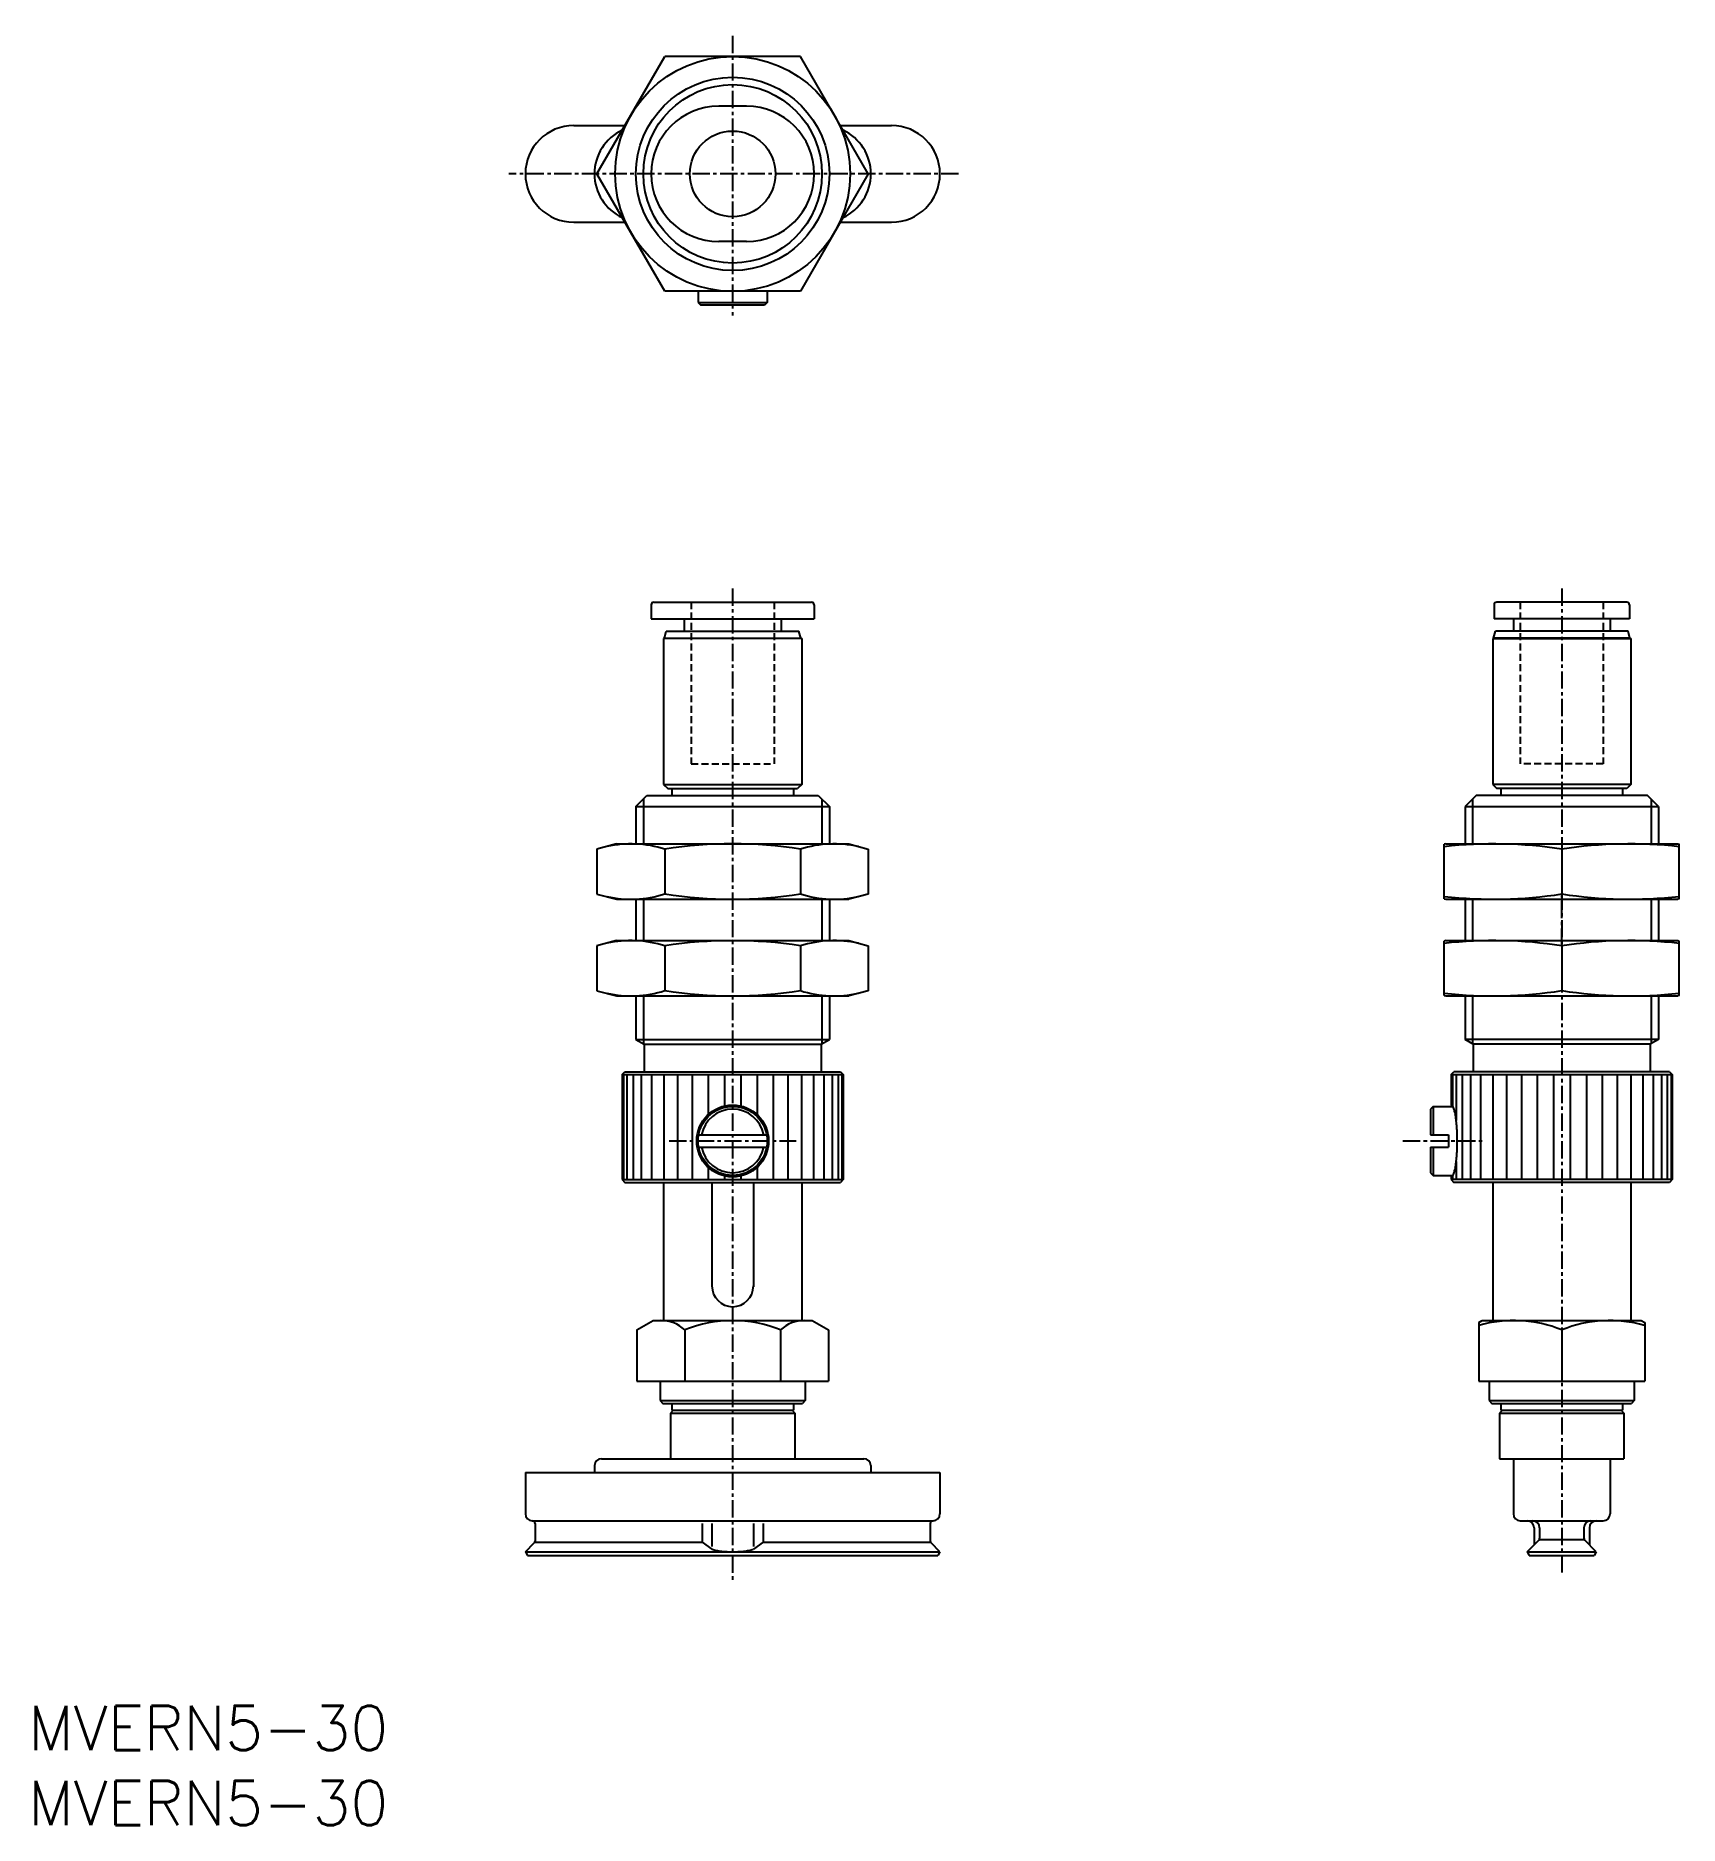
# Model space of a CAD drawing. Extents: x -8 to 110, y -14 to 115.
import ezdxf

# ---------------------------------------------------------------- set-up
doc = ezdxf.new("R2010")
doc.units = 0
doc.header["$MEASUREMENT"] = 0
doc.linetypes.add('CENTER', pattern=[2, 1.25, -0.25, 0.25, -0.25])
doc.linetypes.add('DASHED', pattern=[0.75, 0.5, -0.25])
doc.layers.get('0').update_dxf_attribs({"linetype": 'CONTINUOUS'})
doc.layers.add('CENTER', color=1, linetype='CENTER')
doc.styles.get("Standard").update_dxf_attribs({"font": 'txt.shx'})

msp = doc.modelspace()

# ---------------------------------------------------------------- linework, layer by layer
at = {"color": 7, "linetype": 'Continuous'}
for p, q in [((32.13, 105.3), (37.04, 113.8)), ((46.86, 113.8), (37.04, 113.8)), ((51.76, 105.3), (46.86, 113.8)), ((42.95, 110.2), (40.95, 110.2)), ((30.45, 108.8), (34.15, 108.8)), ((49.74, 108.8), (53.45, 108.8)), ((37.04, 96.8), (32.13, 105.3)), ((51.76, 105.3), (46.86, 96.8)), ((30.45, 101.8), (34.15, 101.8)), ((49.74, 101.8), (53.45, 101.8)), ((42.95, 100.4), (40.95, 100.4)), ((46.86, 96.8), (37.04, 96.8)), ((39.45, 96.8), (39.45, 96)), ((39.45, 96), (44.45, 96)), ((39.45, 96), (39.65, 95.8)), ((44.45, 96), (44.25, 95.8)), ((44.45, 96.8), (44.45, 96)), ((44.25, 95.8), (39.65, 95.8)), ((36.05, 74.1), (36.05, 73.1)), ((36.25, 74.3), (47.65, 74.3)), ((47.85, 74.1), (47.85, 73.1)), ((97.05, 74.1), (97.05, 73.1)), ((106.65, 74.3), (97.25, 74.3)), ((106.85, 74.1), (106.85, 73.1)), ((36.05, 73.1), (47.85, 73.1)), ((38.45, 73.1), (38.45, 72.2)), ((45.45, 73.1), (45.45, 72.2)), ((106.85, 73.1), (97.05, 73.1)), ((98.45, 73.1), (98.45, 72.2)), ((105.45, 73.1), (105.45, 72.2)), ((37.02, 71.7), (36.95, 71.66)), ((46.95, 71.66), (36.95, 71.66)), ((36.95, 71.66), (36.95, 61.1)), ((37.02, 71.7), (37.15, 72.2)), ((37.02, 71.7), (46.88, 71.7)), ((37.15, 72.2), (46.75, 72.2)), ((46.88, 71.7), (46.75, 72.2)), ((46.88, 71.7), (46.95, 71.66)), ((46.95, 71.66), (46.95, 61.1)), ((97.02, 71.7), (96.95, 71.66)), ((96.95, 71.66), (106.95, 71.66)), ((96.95, 71.66), (96.95, 61.1)), ((97.02, 71.7), (97.15, 72.2)), ((106.88, 71.7), (97.02, 71.7)), ((106.75, 72.2), (97.15, 72.2)), ((106.88, 71.7), (106.75, 72.2)), ((106.88, 71.7), (106.95, 71.66)), ((106.95, 71.66), (106.95, 61.1)), ((36.95, 61.1), (46.95, 61.1)), ((36.95, 61.1), (37.25, 60.8)), ((46.95, 61.1), (46.65, 60.8)), ((106.95, 61.1), (96.95, 61.1)), ((96.95, 61.1), (97.25, 60.8)), ((106.95, 61.1), (106.65, 60.8)), ((34.95, 59.5), (35.75, 60.3)), ((35.75, 60.3), (48.15, 60.3)), ((37.25, 60.8), (46.65, 60.8)), ((37.55, 60.8), (37.55, 60.3)), ((46.35, 60.8), (46.35, 60.3)), ((48.15, 60.3), (48.95, 59.5)), ((95.75, 60.3), (94.95, 59.5)), ((108.15, 60.3), (95.75, 60.3)), ((106.65, 60.8), (97.25, 60.8)), ((97.55, 60.8), (97.55, 60.3)), ((106.35, 60.8), (106.35, 60.3)), ((108.95, 59.5), (108.15, 60.3)), ((34.95, 59.5), (34.95, 56.8)), ((34.95, 59.5), (48.95, 59.5)), ((48.95, 59.5), (48.95, 56.8)), ((94.95, 59.5), (94.95, 56.8)), ((94.95, 59.5), (108.95, 59.5)), ((108.95, 59.5), (108.95, 56.8)), ((33.55, 56.8), (32.13, 56.42)), ((32.13, 56.42), (32.13, 53.17)), ((33.55, 56.8), (50.35, 56.8)), ((37.04, 56.42), (37.04, 53.17)), ((46.86, 56.42), (46.86, 53.17)), ((50.35, 56.8), (51.76, 56.42)), ((51.76, 56.42), (51.76, 53.17)), ((93.55, 56.8), (93.45, 56.77)), ((93.45, 52.82), (93.45, 56.77)), ((93.55, 56.8), (110.35, 56.8)), ((101.95, 56.42), (101.95, 53.17)), ((110.35, 56.8), (110.45, 56.77)), ((110.45, 52.82), (110.45, 56.77)), ((32.13, 53.17), (33.55, 52.8)), ((51.76, 53.17), (50.35, 52.8)), ((33.55, 52.8), (50.35, 52.8)), ((34.95, 52.8), (34.95, 49.8)), ((48.95, 52.8), (48.95, 49.8)), ((93.45, 52.82), (93.55, 52.8)), ((93.55, 52.8), (110.35, 52.8)), ((94.95, 52.8), (94.95, 49.8)), ((108.95, 52.8), (108.95, 49.8)), ((110.45, 52.82), (110.35, 52.8)), ((33.55, 49.8), (32.13, 49.42)), ((32.13, 49.42), (32.13, 46.17)), ((33.55, 49.8), (50.35, 49.8)), ((37.04, 49.42), (37.04, 46.17)), ((46.86, 49.42), (46.86, 46.17)), ((50.35, 49.8), (51.76, 49.42)), ((51.76, 49.42), (51.76, 46.17)), ((93.55, 49.8), (93.45, 49.77)), ((93.45, 45.82), (93.45, 49.77)), ((93.55, 49.8), (110.35, 49.8)), ((101.95, 49.42), (101.95, 46.17)), ((110.35, 49.8), (110.45, 49.77)), ((110.45, 45.82), (110.45, 49.77)), ((32.13, 46.17), (33.55, 45.8)), ((33.55, 45.8), (50.35, 45.8)), ((34.95, 45.8), (34.95, 42.64)), ((48.95, 45.8), (48.95, 42.64)), ((51.76, 46.17), (50.35, 45.8)), ((93.45, 45.82), (93.55, 45.8)), ((93.55, 45.8), (110.35, 45.8)), ((94.95, 45.8), (94.95, 42.64)), ((108.95, 45.8), (108.95, 42.64)), ((110.45, 45.82), (110.35, 45.8)), ((34.95, 42.64), (35.55, 42.3)), ((34.95, 42.64), (48.95, 42.64)), ((35.55, 42.3), (48.35, 42.3)), ((35.55, 42.3), (35.55, 40.3)), ((48.35, 42.3), (48.95, 42.64)), ((48.35, 42.3), (48.35, 40.3)), ((95.55, 42.3), (94.95, 42.64)), ((108.95, 42.64), (94.95, 42.64)), ((95.55, 42.3), (95.55, 40.3)), ((108.35, 42.3), (95.55, 42.3)), ((108.95, 42.64), (108.35, 42.3)), ((108.35, 42.3), (108.35, 40.3)), ((33.95, 40.1), (34.15, 40.3)), ((34.15, 40.3), (49.75, 40.3)), ((49.75, 40.3), (49.95, 40.1)), ((93.95, 40.1), (94.15, 40.3)), ((109.75, 40.3), (94.15, 40.3)), ((109.75, 40.3), (109.95, 40.1)), ((33.95, 40.1), (49.95, 40.1)), ((93.95, 40.1), (109.95, 40.1)), ((92.65, 37.8), (92.45, 37.6)), ((92.45, 37.6), (92.45, 35.75)), ((92.65, 37.8), (92.65, 35.75)), ((92.65, 37.8), (94.07, 37.8)), ((39.49, 35.75), (44.41, 35.75)), ((92.45, 35.75), (93.75, 35.75)), ((93.75, 35.75), (93.75, 34.85)), ((39.49, 34.85), (44.41, 34.85)), ((92.45, 34.85), (92.45, 33)), ((92.45, 34.85), (93.75, 34.85)), ((92.65, 34.85), (92.65, 32.8)), ((33.95, 32.5), (34.15, 32.3)), ((33.95, 32.5), (49.95, 32.5)), ((49.95, 32.5), (49.75, 32.3)), ((92.45, 33), (92.65, 32.8)), ((92.65, 32.8), (94.07, 32.8)), ((109.95, 32.5), (93.95, 32.5)), ((93.95, 32.5), (94.15, 32.3)), ((109.95, 32.5), (109.75, 32.3)), ((34.15, 32.3), (49.75, 32.3)), ((36.95, 32.3), (36.95, 22.3)), ((40.45, 32.3), (40.45, 24.75)), ((43.45, 32.3), (43.45, 24.75)), ((46.95, 32.3), (46.95, 22.3)), ((109.75, 32.3), (94.15, 32.3)), ((96.95, 32.3), (96.95, 22.3)), ((106.95, 32.3), (106.95, 22.3)), ((35.02, 21.62), (36.2, 22.3)), ((36.2, 22.3), (47.7, 22.3)), ((47.7, 22.3), (48.88, 21.62)), ((95.95, 22.15), (96.2, 22.3)), ((95.95, 22.15), (95.95, 17.9)), ((96.2, 22.3), (107.7, 22.3)), ((107.7, 22.3), (107.95, 22.15)), ((107.95, 22.15), (107.95, 17.9)), ((35.02, 21.62), (35.02, 17.9)), ((38.48, 21.62), (38.48, 17.9)), ((45.41, 21.62), (45.41, 17.9)), ((48.88, 21.62), (48.88, 17.9)), ((101.95, 21.62), (101.95, 17.9)), ((35.02, 17.9), (48.88, 17.9)), ((36.7, 17.9), (36.7, 16.5)), ((47.2, 17.9), (47.2, 16.5)), ((95.95, 17.9), (107.95, 17.9)), ((96.7, 17.9), (96.7, 16.5)), ((107.2, 17.9), (107.2, 16.5)), ((36.7, 16.5), (36.9, 16.3)), ((36.7, 16.5), (47.2, 16.5)), ((36.9, 16.3), (47, 16.3)), ((37.65, 15.8), (37.45, 15.6)), ((37.45, 15.6), (46.45, 15.6)), ((37.45, 15.6), (37.45, 12.3)), ((37.55, 16.3), (37.55, 15.8)), ((37.55, 15.8), (46.35, 15.8)), ((46.25, 15.8), (46.45, 15.6)), ((46.35, 16.3), (46.35, 15.8)), ((46.45, 15.6), (46.45, 12.3)), ((47.2, 16.5), (47, 16.3)), ((96.7, 16.5), (96.9, 16.3)), ((96.7, 16.5), (107.2, 16.5)), ((96.9, 16.3), (107, 16.3)), ((97.65, 15.8), (97.45, 15.6)), ((97.45, 15.6), (97.45, 12.3)), ((97.45, 15.6), (106.45, 15.6)), ((97.55, 16.3), (97.55, 15.8)), ((97.55, 15.8), (106.35, 15.8)), ((106.25, 15.8), (106.45, 15.6)), ((106.35, 16.3), (106.35, 15.8)), ((106.45, 15.6), (106.45, 12.3)), ((107.2, 16.5), (107, 16.3)), ((31.95, 11.8), (31.95, 11.3)), ((32.45, 12.3), (51.45, 12.3)), ((51.95, 11.8), (51.95, 11.3)), ((97.45, 12.3), (106.45, 12.3)), ((98.45, 12.3), (98.45, 8.3)), ((105.45, 12.3), (105.45, 8.3)), ((26.95, 11.3), (26.95, 8.3)), ((26.95, 11.3), (56.95, 11.3)), ((56.95, 11.3), (56.95, 8.3)), ((27.45, 7.8), (56.45, 7.8)), ((98.95, 7.8), (104.95, 7.8)), ((27.65, 7.6), (27.65, 6.34)), ((39.75, 7.6), (39.75, 6.26)), ((40.45, 7.6), (40.45, 5.95)), ((43.45, 7.6), (43.45, 5.95)), ((44.15, 7.6), (44.15, 6.26)), ((56.25, 7.6), (56.25, 6.34)), ((99.95, 7.3), (99.95, 6.06)), ((100.35, 7.3), (100.35, 6.54)), ((103.55, 7.3), (103.55, 6.54)), ((103.95, 7.3), (103.95, 6.06)), ((26.95, 5.56), (27.59, 6.2)), ((26.95, 5.56), (56.95, 5.56)), ((26.95, 5.56), (27.1, 5.3)), ((27.1, 5.3), (56.8, 5.3)), ((27.65, 6.26), (39.75, 6.26)), ((39.75, 6.26), (40.45, 5.74)), ((44.15, 6.26), (43.45, 5.74)), ((44.15, 6.26), (56.25, 6.26)), ((56.95, 5.56), (56.31, 6.2)), ((56.95, 5.56), (56.8, 5.3)), ((99.45, 5.56), (100.29, 6.4)), ((99.45, 5.56), (104.45, 5.56)), ((99.45, 5.56), (99.6, 5.3)), ((99.6, 5.3), (104.3, 5.3)), ((100.35, 6.46), (103.55, 6.46)), ((104.45, 5.56), (103.61, 6.4)), ((104.45, 5.56), (104.3, 5.3))]:
    msp.add_line(p, q, dxfattribs=at)
at = {"color": 3, "linetype": 'DASHED'}
for p, q in [((38.95, 74.3), (38.95, 62.6)), ((44.95, 74.3), (44.95, 62.6)), ((98.95, 74.3), (98.95, 62.6)), ((104.95, 74.3), (104.95, 62.6)), ((38.95, 62.6), (44.95, 62.6)), ((104.95, 62.6), (98.95, 62.6))]:
    msp.add_line(p, q, dxfattribs=at)
at = {"color": 3, "linetype": 'Continuous'}
for p, q in [((35.49, 60.04), (35.49, 56.8)), ((48.41, 60.04), (48.41, 56.8)), ((95.49, 60.04), (95.49, 56.8)), ((108.41, 60.04), (108.41, 56.8)), ((35.49, 52.8), (35.49, 49.8)), ((48.41, 52.8), (48.41, 49.8)), ((95.49, 52.8), (95.49, 49.8)), ((108.41, 52.8), (108.41, 49.8)), ((35.49, 45.8), (35.49, 42.33)), ((48.41, 45.8), (48.41, 42.33)), ((95.49, 45.8), (95.49, 42.33)), ((108.41, 45.8), (108.41, 42.33)), ((33.95, 40.1), (33.95, 32.5)), ((34.04, 40.1), (34.04, 32.5)), ((34.3, 40.1), (34.3, 32.5)), ((34.74, 40.1), (34.74, 32.5)), ((35.34, 40.1), (35.34, 32.5)), ((36.08, 40.1), (36.08, 32.5)), ((36.96, 40.1), (36.96, 32.5)), ((37.95, 40.1), (37.95, 32.5)), ((39.03, 40.1), (39.03, 32.5)), ((40.17, 40.1), (40.17, 37.19)), ((41.35, 40.1), (41.35, 37.83)), ((42.55, 40.1), (42.55, 37.83)), ((43.73, 40.1), (43.73, 37.19)), ((44.87, 40.1), (44.87, 32.5)), ((45.95, 40.1), (45.95, 32.5)), ((46.94, 40.1), (46.94, 32.5)), ((47.81, 40.1), (47.81, 32.5)), ((48.56, 40.1), (48.56, 32.5)), ((49.16, 40.1), (49.16, 32.5)), ((49.59, 40.1), (49.59, 32.5)), ((49.86, 40.1), (49.86, 32.5)), ((49.95, 40.1), (49.95, 32.5)), ((93.95, 40.1), (93.95, 37.9)), ((94.04, 40.1), (94.04, 37.84)), ((94.3, 40.1), (94.3, 36.79)), ((94.74, 40.1), (94.74, 32.5)), ((95.34, 40.1), (95.34, 32.5)), ((96.08, 40.1), (96.08, 32.5)), ((96.96, 40.1), (96.96, 32.5)), ((97.95, 40.1), (97.95, 32.5)), ((99.03, 40.1), (99.03, 32.5)), ((100.17, 40.1), (100.17, 32.5)), ((101.35, 40.1), (101.35, 32.5)), ((102.55, 40.1), (102.55, 32.5)), ((103.73, 40.1), (103.73, 32.5)), ((104.87, 40.1), (104.87, 32.5)), ((105.95, 40.1), (105.95, 32.5)), ((106.94, 40.1), (106.94, 32.5)), ((107.81, 40.1), (107.81, 32.5)), ((108.56, 40.1), (108.56, 32.5)), ((109.16, 40.1), (109.16, 32.5)), ((109.59, 40.1), (109.59, 32.5)), ((109.86, 40.1), (109.86, 32.5)), ((109.95, 40.1), (109.95, 32.5)), ((94.3, 33.8), (94.3, 32.5)), ((40.17, 33.4), (40.17, 32.5)), ((41.35, 32.77), (41.35, 32.5)), ((42.55, 32.77), (42.55, 32.5)), ((43.73, 33.4), (43.73, 32.5)), ((93.95, 32.7), (93.95, 32.5)), ((94.04, 32.75), (94.04, 32.5))]:
    msp.add_line(p, q, dxfattribs=at)
at = {"color": 7, "linetype": 'Continuous'}
for points in [[(93.95, 32.7, 0.049127), (94.03, 32.75, 0.049127), (94.12, 32.89, 0.049127), (94.19, 33.13, 0.049127), (94.26, 33.46, 0.049127), (94.31, 33.85, 0.049127), (94.35, 34.3, 0.049127), (94.37, 34.79, 0.049127), (94.38, 35.3, 0.049127), (94.37, 35.8, 0.049127), (94.35, 36.29, 0.049127), (94.31, 36.74, 0.049127), (94.26, 37.13, 0.049127), (94.19, 37.46, 0.049127), (94.12, 37.7, 0.049127), (94.03, 37.85, 0.049127), (93.95, 37.9, -1)], [(40.45, 5.74, 0.02345), (40.61, 5.7, 0.02345), (40.78, 5.66, 0.02345), (40.95, 5.63, 0.02345), (41.14, 5.6, 0.02345), (41.34, 5.58, 0.02345), (41.54, 5.57, 0.02345), (41.74, 5.56, 0.02345), (41.95, 5.56, 0.02345), (42.16, 5.56, 0.02345), (42.36, 5.57, 0.02345), (42.56, 5.58, 0.02345), (42.76, 5.6, 0.02345), (42.94, 5.63, 0.02345), (43.12, 5.66, 0.02345), (43.29, 5.7, 0.02345), (43.45, 5.74, -1)]]:
    msp.add_lwpolyline(points, format="xyb", dxfattribs=at)
for centre, radius in [((41.95, 105.3), 8.5), ((41.95, 105.3), 7), ((41.95, 105.3), 3.1), ((41.95, 35.3), 2.6), ((41.95, 35.3), 2.5)]:
    msp.add_circle(centre, radius, dxfattribs=at)
at = {"color": 3, "linetype": 'Continuous'}
msp.add_circle((41.95, 105.3), 6.46, dxfattribs=at)
at = {"color": 7, "linetype": 'Continuous'}
for centre, radius, start, end in [((40.95, 105.3), 4.9, 90, 270), ((42.95, 105.3), 4.9, 270, 90), ((30.45, 105.3), 3.5, 90, 270), ((35.45, 105.3), 3.5, 115.1092, 244.8911), ((48.45, 105.3), 3.5, 295.1082, 64.8915), ((53.45, 105.3), 3.5, 270, 90), ((36.25, 74.1), 0.2, 90, 180), ((47.65, 74.1), 0.2, 0, 90), ((97.25, 74.1), 0.2, 90, 180), ((106.65, 74.1), 0.2, 0, 90), ((34.59, 48.67), 8.13, 72.433, 102.4323), ((41.95, 24.85), 31.95, 81.1646, 98.8354), ((49.31, 48.67), 8.13, 77.5671, 107.567), ((97.04, 24.85), 31.95, 81.1646, 96.456), ((106.86, 24.85), 31.95, 83.544, 98.8354), ((34.59, 60.93), 8.13, 257.5671, 287.567), ((41.95, 84.75), 31.95, 261.1646, 278.8354), ((49.31, 60.93), 8.13, 252.433, 282.4322), ((97.04, 84.75), 31.95, 263.544, 278.8354), ((106.86, 84.75), 31.95, 261.1646, 276.456), ((34.59, 41.67), 8.13, 72.433, 102.4323), ((41.95, 17.85), 31.95, 81.1646, 98.8354), ((49.31, 41.67), 8.13, 77.5671, 107.567), ((97.04, 17.85), 31.95, 81.1646, 96.456), ((106.86, 17.85), 31.95, 83.544, 98.8354), ((34.59, 53.93), 8.13, 257.5671, 287.567), ((41.95, 77.75), 31.95, 261.1646, 278.8354), ((49.31, 53.93), 8.13, 252.433, 282.4322), ((97.04, 77.75), 31.95, 263.544, 278.8354), ((106.86, 77.75), 31.95, 261.1646, 276.456), ((41.95, 35.3), 2.3, 11.2828, 168.7172), ((41.95, 35.3), 2.3, 191.2828, 348.7172), ((41.95, 24.8), 1.5, 180, 0), ((36.75, 19.75), 2.55, 47.1167, 90), ((41.95, 13.14), 9.16, 67.7805, 112.2195), ((47.15, 19.75), 2.55, 90, 132.8833), ((98.48, 13.14), 9.16, 67.7806, 106.071), ((105.41, 13.14), 9.16, 73.9288, 112.2196), ((32.45, 11.8), 0.5, 90, 180), ((51.45, 11.8), 0.5, 0, 90), ((27.45, 8.3), 0.5, 180, 270), ((27.45, 7.6), 0.2, 0, 90), ((56.45, 7.6), 0.2, 90, 180), ((56.45, 8.3), 0.5, 270, 0), ((98.95, 8.3), 0.5, 180, 270), ((99.45, 7.3), 0.5, 0, 90), ((99.85, 7.3), 0.5, 0, 90), ((104.05, 7.3), 0.5, 90, 180), ((104.45, 7.3), 0.5, 90, 180), ((104.95, 8.3), 0.5, 270, 0), ((100.15, 6.54), 0.2, 315, 0), ((103.75, 6.54), 0.2, 180, 225), ((27.45, 6.34), 0.2, 315, 0), ((56.45, 6.34), 0.2, 180, 225)]:
    msp.add_arc(centre, radius, start, end, dxfattribs=at)
at = {"layer": 'CENTER', "color": 1, "linetype": 'CENTER'}
for p, q in [((41.95, 115.3), (41.95, 95.04)), ((58.29, 105.3), (25.76, 105.3)), ((41.95, 75.29), (41.95, 3.5)), ((101.95, 75.29), (101.95, 4.06)), ((101.95, 49.42), (101.95, 53.17)), ((37.35, 35.3), (46.55, 35.3)), ((90.45, 35.3), (96.38, 35.3))]:
    msp.add_line(p, q, dxfattribs=at)

# ---------------------------------------------------------------- texts
at = {"color": 7, "linetype": 'Continuous'}
for p in [(-9.03, -8.79), (-9.03, -14.23)]:
    msp.add_text('MVERN5-30', height=3.2, dxfattribs=at).set_placement(p)

doc.saveas('drawing.dxf')
